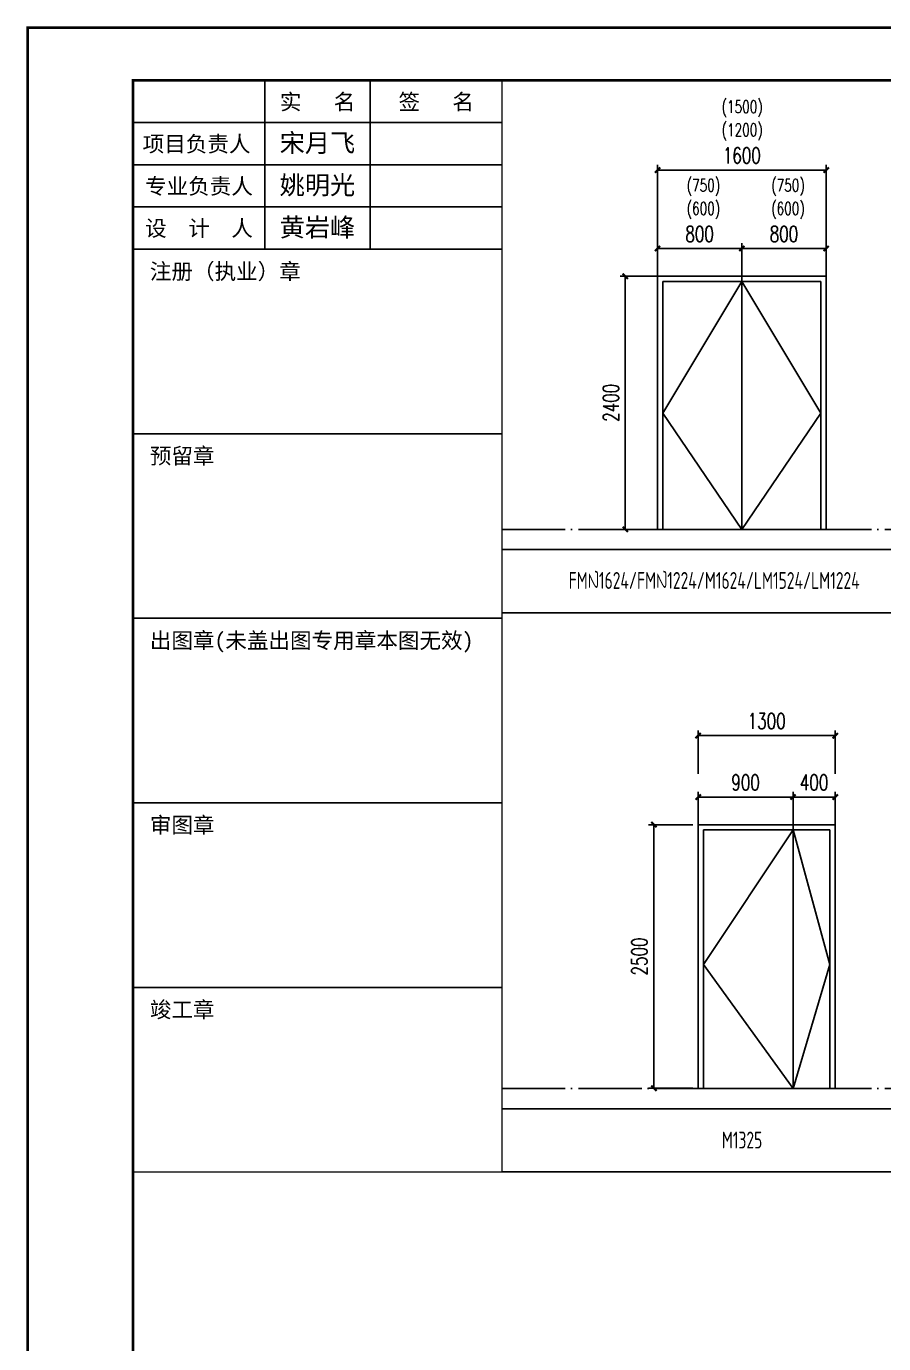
# Model space of a CAD drawing. Extents: x -2377130 to 293730, y -2 to 754590.
# Drawn here: x -2053472 to -2045341, y 438442 to 450932 of the extents above; entities that cross this region are included whole.
import ezdxf
from ezdxf.enums import TextEntityAlignment as Align

# ---------------------------------------------------------------- set-up
doc = ezdxf.new("R2010")
doc.units = 0
doc.header["$LTSCALE"] = 1000
doc.header["$MEASUREMENT"] = 0
doc.linetypes.add('DOTE', pattern=[2.42, 2, -0.2, 0.02, -0.2])
doc.layers.get('Defpoints').update_dxf_attribs({"color": 210})
for name, color, linetype in [('0-cxFrame', 155, 'Continuous'), ('A-AXIS-DOTE', 14, 'DOTE'), ('A-AXIS-DP', 126, 'Continuous'), ('A-CURTAIN', 134, 'Continuous'), ('A-HATCH-2', 251, 'Continuous'), ('A-TEXT', 61, 'Continuous'), ('A-WINDOW', 140, 'Continuous'), ('qianming', 155, 'Continuous')]:
    doc.layers.add(name, color=color, linetype=linetype)
doc.layers.add('0-cxText', color=131, linetype='Continuous', lineweight=25)
doc.styles.add('_TCH_DIM_T3', font='SIMPLEX', dxfattribs={"width": 0.705882, "bigfont": 'GBCBIG'})
doc.styles.add('cx_biaoti', font='')
doc.styles.add('cx_tuming', font='simhei.ttf')
doc.styles.add('cx_tuqian1', font='')
doc.styles.add('EXPO2012', font='@TSSDENG', dxfattribs={"width": 0.7, "bigfont": '@TSSDCHN'})
doc.styles.add('图框宋体', font='', dxfattribs={"width": 0.75})
doc.styles.add('黑体', font='simhei.ttf', dxfattribs={"height": 12})
doc.styles.get('cx_biaoti').set_extended_font_data('SimSun')
doc.styles.get('cx_tuqian1').set_extended_font_data('SimSun')
doc.styles.get('图框宋体').set_extended_font_data('SimSun')
doc.dimstyles.new('_TCH_ARCH&&50', dxfattribs={"dimtxt": 148.75, "dimasz": 50, "dimexe": 50, "dimexo": 50, "dimgap": 63.125, "dimtad": 1, "dimdec": 0, "dimzin": 0, "dimdsep": 46, "dimtxsty": '_TCH_DIM_T3', "dimblk": 'ARCHTICK', "dimcen": 0.09, "dimclrt": 7, "dimazin": 2, "dimtfac": 1, "dimtdec": 0, "dimtix": 1, "dimtmove": 2, "dimatfit": 3, "dimfxl": 0, "dimtolj": 1, "dimtzin": 0, "dimarcsym": 0})

# ---------------------------------------------------------------- blocks, each defined once
blk = doc.blocks.new('zjcx_lan_xinxi(Dragon)')
for p, q in [((7000, -3200), (0, -3200)), ((7000, -6700), (0, -6700)), ((7000, -10200), (0, -10200)), ((7000, -13700), (0, -13700)), ((7000, -17200), (0, -17200))]:
    blk.add_line(p, q)
at = {"const_width": 25}
blk.add_lwpolyline([(0, -20700), (7000, -20700), (7000, 0), (0, 0)], close=True, dxfattribs=at)
for points in [[(2500, -3200), (2500, 0)], [(4500, -3200), (4500, 0)], [(0, -800), (7000, -800)], [(0, -1600), (7000, -1600)], [(0, -2400), (7000, -2400)]]:
    blk.add_lwpolyline(points)
for points in [[(7000, -3200), (7000, 0)], [(0, -3200), (7000, -3200)], [(0, -20700), (7000, -20700), (7000, -3200)], [(0, -20700), (7000, -20700)]]:
    blk.add_lwpolyline(points, dxfattribs=at)
at = {"style": '图框宋体'}
for s, p in [('实   名', (3500, -400)), ('签   名', (5750, -400)), ('项目负责人', (1204, -1200)), ('专业负责人', (1250, -2000)), ('设  计  人', (1250, -2800))]:
    blk.add_text(s, height=300, dxfattribs=at).set_placement(p, align=Align.MIDDLE)
for s, p in [('注册（执业）章', (318, -3771)), ('预留章', (318, -7271)), ('出图章(未盖出图专用章本图无效)', (318, -10771)), ('审图章', (318, -14271)), ('竣工章', (318, -17771))]:
    blk.add_text(s, height=300, dxfattribs=at).set_placement(p)
blk = doc.blocks.new('T-信息(Dragon)')
at = {"layer": '0-cxFrame'}
blk.add_blockref('zjcx_lan_xinxi(Dragon)', (0, 0), dxfattribs=at)
at = {"layer": 'qianming', "color": 3, "style": 'cx_biaoti'}
for s, p in [('宋月飞', (3497, -1185)), ('姚明光', (3497, -1985)), ('黄岩峰', (3497, -2785))]:
    blk.add_text(s, height=350, dxfattribs=at).set_placement(p, align=Align.MIDDLE_CENTER)
blk = doc.blocks.new('TK22.A1 L(Dragon)')
at = {"layer": '0-cxFrame', "color": 7, "const_width": 0.5}
blk.add_lwpolyline([(0, 0), (-841, 0), (-841, 594), (0, 594)], close=True, dxfattribs=at)
at = {"layer": '0-cxFrame', "const_width": 0.5}
blk.add_lwpolyline([(-80, 10), (-821, 10), (-821, 584), (-80, 584)], close=True, dxfattribs=at)
at = {"layer": '0-cxFrame', "xscale": 0.01, "yscale": 0.01, "zscale": 0.01}
blk.add_blockref('T-信息(Dragon)', (-821, 584), dxfattribs=at)
at = {"style": '黑体', "flags": 4}
blk.add_attdef('图幅', text='', height=3.3, dxfattribs=at).set_placement((-40, 3), align=Align.RIGHT)
at = {"layer": '0-cxText', "flags": 4}
for tag, height, style, p in [('建设单位', 3.5, 'cx_tuming', (-45, 240)), ('项目名称', 3.5, 'cx_tuming', (-45, 210)), ('子项名称', 3.5, 'cx_tuming', (-45, 180)), ('工程编号', 3.3, 'cx_tuqian1', (-35, 165)), ('图名1', 3.5, 'cx_tuming', (-45, 87)), ('图名2', 3.5, 'cx_tuming', (-45, 79)), ('图名3', 3.5, 'cx_tuming', (-45, 71)), ('出图日期', 3.3, 'cx_tuqian1', (-39, 60)), ('专业', 3.3, 'cx_tuqian1', (-55, 52)), ('图号', 3.3, 'cx_tuqian1', (-55, 44)), ('版次', 3.3, 'cx_tuqian1', (-20, 44))]:
    blk.add_attdef(tag, text='', height=height, dxfattribs=dict(at, style=style)).set_placement(p, align=Align.MIDDLE)
at = {"layer": 'Defpoints', "color": 6, "flags": 4}
for tag, height, style, p in [('tufu', 3.3, '黑体', (-12, 12)), ('dwfname', 4, 'cx_tuqian1', (-80, 3))]:
    blk.add_attdef(tag, text='', height=height, dxfattribs=dict(at, style=style)).set_placement(p, align=Align.RIGHT)
blk = doc.blocks.new('_ArchTick')
at = {"color": 0, "linetype": 'ByBlock', "const_width": 0.4}
blk.add_lwpolyline([(-0.5, -0.5), (0.5, 0.5)], dxfattribs=at)
blk = doc.blocks.new('*D129')
at = {"layer": 'A-AXIS-DP', "color": 0, "lineweight": -2}
for p, q in [((-2047100, 443844), (-2047100, 444257)), ((-2047100, 444207), (-2045800, 444207)), ((-2045800, 443844), (-2045800, 444257))]:
    blk.add_line(p, q, dxfattribs=at)
at = {"layer": 'Defpoints', "color": 0}
for p in [(-2045800, 444207), (-2047100, 443794), (-2045800, 443794)]:
    blk.add_point(p, dxfattribs=at)
at = {"layer": 'A-AXIS-DP', "color": 0, "lineweight": -2, "xscale": 50, "yscale": 50, "zscale": 50, "rotation": 180}
blk.add_blockref('_ArchTick', (-2047100, 444207), dxfattribs=at)
at = {"layer": 'A-AXIS-DP', "color": 0, "lineweight": -2, "xscale": 50, "yscale": 50, "zscale": 50}
blk.add_blockref('_ArchTick', (-2045800, 444207), dxfattribs=at)
at = {"layer": 'A-AXIS-DP', "color": 7, "insert": (-2046450, 444345), "char_height": 148.8, "attachment_point": 5, "style": '_TCH_DIM_T3'}
blk.add_mtext('\\A1;1300', dxfattribs=at)
blk = doc.blocks.new('*D130')
at = {"layer": 'A-AXIS-DP', "color": 0, "lineweight": -2}
for p, q in [((-2047100, 443263), (-2047100, 443675)), ((-2046200, 443263), (-2046200, 443675)), ((-2047100, 443625), (-2046200, 443625))]:
    blk.add_line(p, q, dxfattribs=at)
at = {"layer": 'Defpoints', "color": 0}
for p in [(-2046200, 443625), (-2047100, 443213), (-2046200, 443213)]:
    blk.add_point(p, dxfattribs=at)
at = {"layer": 'A-AXIS-DP', "color": 0, "lineweight": -2, "xscale": 50, "yscale": 50, "zscale": 50, "rotation": 180}
blk.add_blockref('_ArchTick', (-2047100, 443625), dxfattribs=at)
at = {"layer": 'A-AXIS-DP', "color": 0, "lineweight": -2, "xscale": 50, "yscale": 50, "zscale": 50}
blk.add_blockref('_ArchTick', (-2046200, 443625), dxfattribs=at)
at = {"layer": 'A-AXIS-DP', "color": 7, "insert": (-2046650, 443763), "char_height": 148.8, "attachment_point": 5, "style": '_TCH_DIM_T3'}
blk.add_mtext('\\A1;900', dxfattribs=at)
blk = doc.blocks.new('*D131')
at = {"layer": 'A-AXIS-DP', "color": 0, "lineweight": -2}
for p, q in [((-2046200, 443263), (-2046200, 443675)), ((-2045800, 443263), (-2045800, 443675)), ((-2046200, 443625), (-2045800, 443625))]:
    blk.add_line(p, q, dxfattribs=at)
at = {"layer": 'Defpoints', "color": 0}
for p in [(-2045800, 443625), (-2046200, 443213), (-2045800, 443213)]:
    blk.add_point(p, dxfattribs=at)
at = {"layer": 'A-AXIS-DP', "color": 0, "lineweight": -2, "xscale": 50, "yscale": 50, "zscale": 50, "rotation": 180}
blk.add_blockref('_ArchTick', (-2046200, 443625), dxfattribs=at)
at = {"layer": 'A-AXIS-DP', "color": 0, "lineweight": -2, "xscale": 50, "yscale": 50, "zscale": 50}
blk.add_blockref('_ArchTick', (-2045800, 443625), dxfattribs=at)
at = {"layer": 'A-AXIS-DP', "color": 7, "insert": (-2046000, 443763), "char_height": 148.8, "attachment_point": 5, "style": '_TCH_DIM_T3'}
blk.add_mtext('\\A1;400', dxfattribs=at)
blk = doc.blocks.new('*D132')
at = {"layer": 'A-AXIS-DP', "color": 0, "lineweight": -2}
for p, q in [((-2047150, 443363), (-2047570, 443363)), ((-2047520, 440863), (-2047520, 443363)), ((-2047150, 440863), (-2047570, 440863))]:
    blk.add_line(p, q, dxfattribs=at)
at = {"layer": 'Defpoints', "color": 0}
for p in [(-2047520, 443363), (-2047100, 443363), (-2047100, 440863)]:
    blk.add_point(p, dxfattribs=at)
at = {"layer": 'A-AXIS-DP', "color": 0, "lineweight": -2, "xscale": 50, "yscale": 50, "zscale": 50}
for p, rotation in [((-2047520, 443363), 90), ((-2047520, 440863), 270)]:
    blk.add_blockref('_ArchTick', p, dxfattribs=dict(at, rotation=rotation))
at = {"layer": 'A-AXIS-DP', "color": 7, "insert": (-2047657, 442113), "char_height": 148.8, "attachment_point": 5, "rotation": 90, "style": '_TCH_DIM_T3'}
blk.add_mtext('\\A1;2500', dxfattribs=at)
blk = doc.blocks.new('*D149')
at = {"layer": 'A-AXIS-DP', "color": 0, "lineweight": -2}
for p, q in [((-2047486, 448799), (-2047486, 449620)), ((-2047486, 449570), (-2045886, 449570)), ((-2045886, 448799), (-2045886, 449620))]:
    blk.add_line(p, q, dxfattribs=at)
at = {"layer": 'Defpoints', "color": 0}
for p in [(-2045886, 449570), (-2047486, 448749), (-2045886, 448749)]:
    blk.add_point(p, dxfattribs=at)
at = {"layer": 'A-AXIS-DP', "color": 0, "lineweight": -2, "xscale": 50, "yscale": 50, "zscale": 50, "rotation": 180}
blk.add_blockref('_ArchTick', (-2047486, 449570), dxfattribs=at)
at = {"layer": 'A-AXIS-DP', "color": 0, "lineweight": -2, "xscale": 50, "yscale": 50, "zscale": 50}
blk.add_blockref('_ArchTick', (-2045886, 449570), dxfattribs=at)
at = {"layer": 'A-AXIS-DP', "color": 7, "insert": (-2046686, 449708), "char_height": 148.8, "attachment_point": 5, "style": '_TCH_DIM_T3'}
blk.add_mtext('\\A1;1600', dxfattribs=at)
blk = doc.blocks.new('*D150')
at = {"layer": 'A-AXIS-DP', "color": 0, "lineweight": -2}
for p, q in [((-2047486, 448463), (-2047486, 448876)), ((-2047486, 448826), (-2046686, 448826)), ((-2046686, 448463), (-2046686, 448876))]:
    blk.add_line(p, q, dxfattribs=at)
at = {"layer": 'Defpoints', "color": 0}
for p in [(-2046686, 448826), (-2047486, 448413), (-2046686, 448413)]:
    blk.add_point(p, dxfattribs=at)
at = {"layer": 'A-AXIS-DP', "color": 0, "lineweight": -2, "xscale": 50, "yscale": 50, "zscale": 50, "rotation": 180}
blk.add_blockref('_ArchTick', (-2047486, 448826), dxfattribs=at)
at = {"layer": 'A-AXIS-DP', "color": 0, "lineweight": -2, "xscale": 50, "yscale": 50, "zscale": 50}
blk.add_blockref('_ArchTick', (-2046686, 448826), dxfattribs=at)
at = {"layer": 'A-AXIS-DP', "color": 7, "insert": (-2047086, 448963), "char_height": 148.8, "attachment_point": 5, "style": '_TCH_DIM_T3'}
blk.add_mtext('\\A1;800', dxfattribs=at)
blk = doc.blocks.new('*D151')
at = {"layer": 'A-AXIS-DP', "color": 0, "lineweight": -2}
for p, q in [((-2046686, 448463), (-2046686, 448876)), ((-2046686, 448826), (-2045886, 448826)), ((-2045886, 448463), (-2045886, 448876))]:
    blk.add_line(p, q, dxfattribs=at)
at = {"layer": 'Defpoints', "color": 0}
for p in [(-2045886, 448826), (-2046686, 448413), (-2045886, 448413)]:
    blk.add_point(p, dxfattribs=at)
at = {"layer": 'A-AXIS-DP', "color": 0, "lineweight": -2, "xscale": 50, "yscale": 50, "zscale": 50, "rotation": 180}
blk.add_blockref('_ArchTick', (-2046686, 448826), dxfattribs=at)
at = {"layer": 'A-AXIS-DP', "color": 0, "lineweight": -2, "xscale": 50, "yscale": 50, "zscale": 50}
blk.add_blockref('_ArchTick', (-2045886, 448826), dxfattribs=at)
at = {"layer": 'A-AXIS-DP', "color": 7, "insert": (-2046286, 448963), "char_height": 148.8, "attachment_point": 5, "style": '_TCH_DIM_T3'}
blk.add_mtext('\\A1;800', dxfattribs=at)
blk = doc.blocks.new('*D152')
at = {"layer": 'A-AXIS-DP', "color": 0, "lineweight": -2}
for p, q in [((-2047421, 448563), (-2047841, 448563)), ((-2047791, 446163), (-2047791, 448563)), ((-2047421, 446163), (-2047841, 446163))]:
    blk.add_line(p, q, dxfattribs=at)
at = {"layer": 'Defpoints', "color": 0}
for p in [(-2047791, 448563), (-2047371, 448563), (-2047371, 446163)]:
    blk.add_point(p, dxfattribs=at)
at = {"layer": 'A-AXIS-DP', "color": 0, "lineweight": -2, "xscale": 50, "yscale": 50, "zscale": 50}
for p, rotation in [((-2047791, 448563), 90), ((-2047791, 446163), 270)]:
    blk.add_blockref('_ArchTick', p, dxfattribs=dict(at, rotation=rotation))
at = {"layer": 'A-AXIS-DP', "color": 7, "insert": (-2047928, 447363), "char_height": 148.8, "attachment_point": 5, "rotation": 90, "style": '_TCH_DIM_T3'}
blk.add_mtext('\\A1;2400', dxfattribs=at)

msp = doc.modelspace()

# ---------------------------------------------------------------- linework, layer by layer
at = {"layer": 'A-AXIS-DOTE', "linetype": 'DOTE', "ltscale": 0.3}
for p, q in [((-2048960, 446163.2), (-2033048, 446163.2)), ((-2048960, 440862.6), (-2033048, 440862.6))]:
    msp.add_line(p, q, dxfattribs=at)
at = {"layer": 'A-CURTAIN'}
for p, q in [((-2048960, 445970.6), (-2033048, 445970.6)), ((-2033048, 445370.6), (-2048960, 445370.6)), ((-2048960, 440670), (-2033048, 440670)), ((-2033048, 440070), (-2048960, 440070))]:
    msp.add_line(p, q, dxfattribs=at)
at = {"layer": 'A-HATCH-2', "elevation": 1500}
for points in [[(-2046686, 448513.2), (-2047436, 447263.2), (-2046686, 446163.2)], [(-2046686, 448513.2), (-2045936, 447263.2), (-2046686, 446163.2)], [(-2046200, 443312.6), (-2047050, 442037.6), (-2046200, 440862.6)], [(-2046200, 443312.6), (-2045850, 442037.6), (-2046200, 440862.6)]]:
    msp.add_lwpolyline(points, dxfattribs=at)
at = {"layer": 'A-WINDOW'}
for points in [[(-2045886, 448563.2), (-2047486, 448563.2), (-2047486, 446163.2), (-2045886, 446163.2)], [(-2045800, 443362.6), (-2047100, 443362.6), (-2047100, 440862.6), (-2045800, 440862.6)]]:
    msp.add_lwpolyline(points, close=True, dxfattribs=at)
at = {"layer": 'A-WINDOW', "elevation": 1500}
for points in [[(-2047436, 448513.2), (-2046686, 448513.2), (-2046686, 446163.2), (-2047436, 446163.2)], [(-2045936, 448513.2), (-2046686, 448513.2), (-2046686, 446163.2), (-2045936, 446163.2)], [(-2047050, 443312.6), (-2046200, 443312.6), (-2046200, 440862.6), (-2047050, 440862.6)], [(-2045850, 443312.6), (-2046200, 443312.6), (-2046200, 440862.6), (-2045850, 440862.6)]]:
    msp.add_lwpolyline(points, close=True, dxfattribs=at)

# ---------------------------------------------------------------- block references
at = {"layer": '0-cxFrame', "xscale": 50, "yscale": 50, "zscale": 50}
msp.add_blockref('TK22.A1 L(Dragon)', (-2011410, 421220), dxfattribs=at)

# ---------------------------------------------------------------- texts
at = {"layer": 'A-AXIS-DP', "color": 7, "char_height": 119, "attachment_point": 5, "style": '_TCH_DIM_T3'}
for s, insert, width in [('\\A1;(1500)', (-2046682.7, 450150.9), 928), ('\\A1;(1200)', (-2046682.7, 449930.9), 928), ('\\A1;(750)', (-2047050.2, 449405.6), 978), ('\\A1;(750)', (-2046248.1, 449405.6), 928), ('\\A1;(600)', (-2047050.2, 449185.6), 978), ('\\A1;(600)', (-2046248.1, 449185.6), 928)]:
    msp.add_mtext(s, dxfattribs=dict(at, insert=insert, width=width))
at = {"layer": 'A-TEXT', "color": 4, "ltscale": 100, "style": 'EXPO2012', "width": 0.7}
for s, p in [('FM乙1624/FM乙1224/M1624/LM1524/LM1224', (-2048328.6, 445598.4, 1500)), ('M1325', (-2046875.5, 440292.8, 1500))]:
    msp.add_text(s, height=160, dxfattribs=at).set_placement(p)

# ---------------------------------------------------------------- dimensions: what is measured, and where the dimension line sits
at = {"layer": 'A-AXIS-DP'}
for p1, p2, distance, picture, middle in [((-2047486, 448748.9), (-2045886, 448748.9), 821.2, '*D149', (-2046686, 449707.6)), ((-2047486, 448413.2), (-2046686, 448413.2), 412.8, '*D150', (-2047086, 448963.5)), ((-2046686, 448413.2), (-2045886, 448413.2), 412.8, '*D151', (-2046286, 448963.5)), ((-2047370.9, 446163.2), (-2047370.9, 448563.2), 419.7, '*D152', (-2047928.2, 447363.2)), ((-2047100, 443794.4), (-2045800, 443794.4), 412.8, '*D129', (-2046450, 444344.7)), ((-2047100, 443212.6), (-2046200, 443212.6), 412.8, '*D130', (-2046650, 443762.9)), ((-2046200, 443212.6), (-2045800, 443212.6), 412.8, '*D131', (-2046000, 443762.9)), ((-2047100, 440862.6), (-2047100, 443362.6), 419.7, '*D132', (-2047657.2, 442112.6))]:
    dim = msp.add_aligned_dim(p1=p1, p2=p2, distance=distance, dimstyle='_TCH_ARCH&&50', dxfattribs=at)
    dim.commit()
    dim.dimension.update_dxf_attribs({"geometry": picture, "text_midpoint": middle})

doc.saveas('drawing.dxf')
